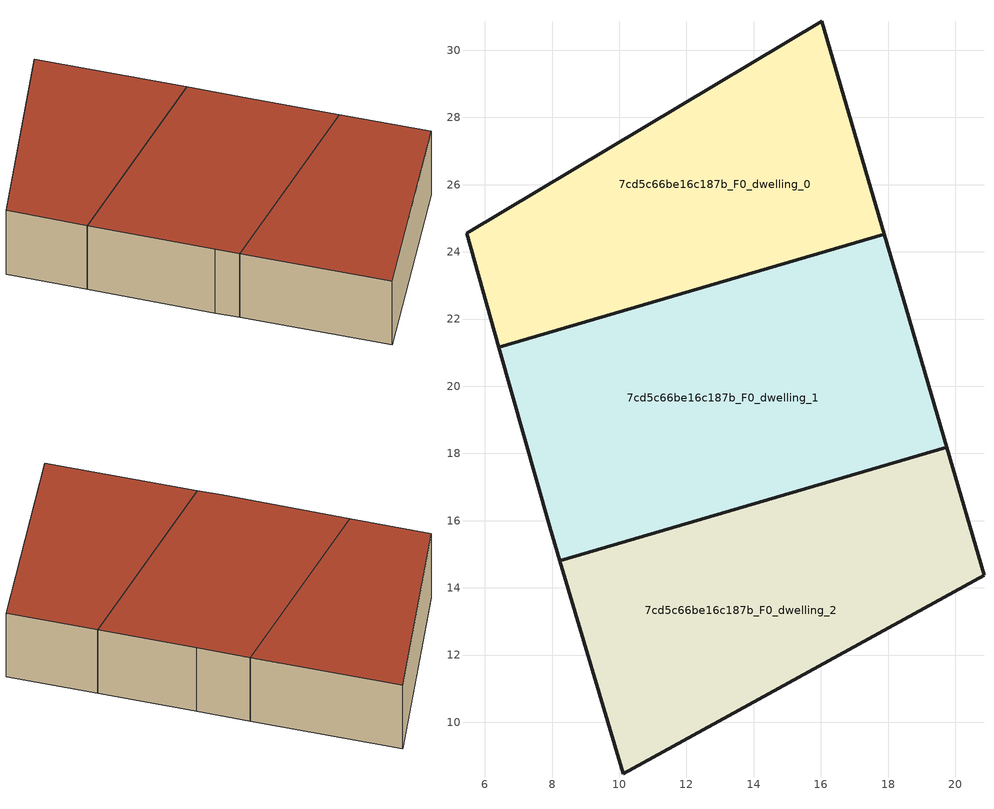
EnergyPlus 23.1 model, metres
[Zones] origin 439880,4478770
7cd5c66be16c187b_F0_dwelling_0
 floor ground (EU_floor_Construction): 16.03,30.86 17.89,24.52 6.42,21.16 5.45,24.56 z0
 wall outside (EU_wall_Construction): 5.45,24.56 6.42,21.16 17.89,24.52 16.03,30.86 5.45,24.56 z0:3
 roof outside (EU_roof_Construction): 17.89,24.52 16.03,30.86 5.45,24.56 6.42,21.16 z3
7cd5c66be16c187b_F0_dwelling_1
 floor ground (EU_floor_Construction): 17.89,24.52 18.54,22.3 19.74,18.18 8.23,14.8 7.93,15.82 6.42,21.16 z0
 wall outside (EU_wall_Construction): 7.93,15.82 8.23,14.8 19.74,18.18 18.54,22.3 17.89,24.52 6.42,21.16 7.93,15.82 z0:3
 roof outside (EU_roof_Construction): 19.74,18.18 18.54,22.3 17.89,24.52 6.42,21.16 7.93,15.82 8.23,14.8 z3
7cd5c66be16c187b_F0_dwelling_2
 floor ground (EU_floor_Construction): 19.74,18.18 20.86,14.37 10.12,8.47 8.23,14.8 z0
 wall outside (EU_wall_Construction): 10.12,8.47 20.86,14.37 19.74,18.18 8.23,14.8 10.12,8.47 z0:3
 roof outside (EU_roof_Construction): 20.86,14.37 19.74,18.18 8.23,14.8 10.12,8.47 z3
[Building]
EU S2 Campaign: North Axis=0; Terrain=City; Solar Distribution=FullExterior
[Site:Location]
Madrid: Latitude=40.5; Longitude=-3.5; Time Zone=1; Elevation=609
[SizingPeriod:WeatherFileDays]
AnnualSizingPeriod: Begin Month=1; Begin Day of Month=1; End Month=12; End Day of Month=31; Day of Week for Start Day=Monday; Use Weather File Daylight Saving Period=No; Use Weather File Rain and Snow Indicators=No
[MATERIAL]
EU_InternalMass_Material: Roughness=MediumRough; Thickness=0.1; Conductivity=1; Density=1800; Specific Heat=900; Thermal Absorptance=0.9; Solar Absorptance=0.7; Visible Absorptance=0.7
[MATERIAL:NOMASS] Roughness=MediumRough; Thermal Absorptance=0.9; Solar Absorptance=0.7; Visible Absorptance=0.7
Name | Thermal Resistance
EU_wall_NoMass | 0.459673
EU_roof_NoMass | 0.495815
EU_floor_NoMass | 0.788942
[CONSTRUCTION]
EU_wall_Construction: EU_wall_NoMass
EU_roof_Construction: EU_roof_NoMass
EU_floor_Construction: EU_floor_NoMass
EU_InternalMass_Construction: EU_InternalMass_Material
[ZONE] Type=1; Multiplier=1; Ceiling Height=autocalculate; Floor Area=autocalculate; Part of Total Floor Area=Yes
Name | Volume
7cd5c66be16c187b_F0_dwelling_0 | 181.537
7cd5c66be16c187b_F0_dwelling_1 | 237.465
7cd5c66be16c187b_F0_dwelling_2 | 190.118
[INTERNALMASS] Construction=EU_InternalMass_Construction
Name | Zone or ZoneList | Surface Area
7cd5c66be16c187b_F0_dwelling_0_EU_InternalMass | 7cd5c66be16c187b_F0_dwelling_0 | 60.5121
7cd5c66be16c187b_F0_dwelling_1_EU_InternalMass | 7cd5c66be16c187b_F0_dwelling_1 | 79.155
7cd5c66be16c187b_F0_dwelling_2_EU_InternalMass | 7cd5c66be16c187b_F0_dwelling_2 | 63.3729
[OTHEREQUIPMENT] Fuel Type=Electricity; Design Level Calculation Method=Watts/Area; Power per Zone Floor Area=1; Fraction Latent=0; Fraction Radiant=0; Fraction Lost=0; Carbon Dioxide Generation Rate=0; EndUse Subcategory=EU_Step8_InternalGains
Name | Zone or ZoneList or Space or SpaceList | Schedule
EU_Step8_InternalGain_7cd5c66be16c187b_F0_dwelling_0_f000 | 7cd5c66be16c187b_F0_dwelling_0 | EU_Step8_GainSchedule_7cd5c66be16c187b_F0_dwelling_0_f000
EU_Step8_InternalGain_7cd5c66be16c187b_F0_dwelling_1_f000 | 7cd5c66be16c187b_F0_dwelling_1 | EU_Step8_GainSchedule_7cd5c66be16c187b_F0_dwelling_1_f000
EU_Step8_InternalGain_7cd5c66be16c187b_F0_dwelling_2_f000 | 7cd5c66be16c187b_F0_dwelling_2 | EU_Step8_GainSchedule_7cd5c66be16c187b_F0_dwelling_2_f000
[ZONEVENTILATION:DESIGNFLOWRATE] Schedule=EU_AlwaysOn; Design Flow Rate Calculation Method=AirChanges/Hour; Air Changes per Hour=0.719161; Ventilation Type=Natural; Fan Pressure Rise=0; Fan Total Efficiency=1; Constant Term Coefficient=1; Temperature Term Coefficient=0; Velocity Term Coefficient=0; Velocity Squared Term Coefficient=0; Minimum Indoor Temperature=-100; Maximum Indoor Temperature=100; Delta Temperature=-100; Minimum Outdoor Temperature=-100; Maximum Outdoor Temperature=100; Maximum Wind Speed=40
Name | Zone or ZoneList or Space or SpaceList
EU_ConstantAir_7cd5c66be16c187b_F0_dwelling_0 | 7cd5c66be16c187b_F0_dwelling_0
EU_ConstantAir_7cd5c66be16c187b_F0_dwelling_1 | 7cd5c66be16c187b_F0_dwelling_1
EU_ConstantAir_7cd5c66be16c187b_F0_dwelling_2 | 7cd5c66be16c187b_F0_dwelling_2
[HVACTEMPLATE:THERMOSTAT] Constant Heating Setpoint=20; Constant Cooling Setpoint=50
EU_HeatOnly_7cd5c66be16c187b_F0_dwelling_0; EU_HeatOnly_7cd5c66be16c187b_F0_dwelling_1; EU_HeatOnly_7cd5c66be16c187b_F0_dwelling_2
[HVACTEMPLATE:ZONE:IDEALLOADSAIRSYSTEM] System Availability Schedule=EU_AlwaysOn; Maximum Heating Supply Air Temperature=50; Minimum Cooling Supply Air Temperature=13; Maximum Heating Supply Air Humidity Ratio=0.0156; Minimum Cooling Supply Air Humidity Ratio=0.0077; Heating Limit=NoLimit; Cooling Limit=NoLimit; Heating Availability Schedule=EU_AlwaysOn; Cooling Availability Schedule=EU_CoolingOff; Dehumidification Control Type=ConstantSensibleHeatRatio; Cooling Sensible Heat Ratio=0.7; Dehumidification Setpoint=60; Humidification Control Type=None; Humidification Setpoint=30; Outdoor Air Method=None; Outdoor Air Flow Rate per Person=0.00944; Outdoor Air Flow Rate per Zone Floor Area=0; Outdoor Air Flow Rate per Zone=0; Demand Controlled Ventilation Type=None; Outdoor Air Economizer Type=NoEconomizer; Heat Recovery Type=None; Sensible Heat Recovery Effectiveness=0.7; Latent Heat Recovery Effectiveness=0.65
Name | Template Thermostat
7cd5c66be16c187b_F0_dwelling_0 | EU_HeatOnly_7cd5c66be16c187b_F0_dwelling_0
7cd5c66be16c187b_F0_dwelling_1 | EU_HeatOnly_7cd5c66be16c187b_F0_dwelling_1
7cd5c66be16c187b_F0_dwelling_2 | EU_HeatOnly_7cd5c66be16c187b_F0_dwelling_2
[SIZING:ZONE] Zone Cooling Design Supply Air Temperature Input Method=SupplyAirTemperature; Zone Cooling Design Supply Air Temperature=13; Zone Heating Design Supply Air Temperature Input Method=SupplyAirTemperature; Zone Heating Design Supply Air Temperature=50; Zone Cooling Design Supply Air Humidity Ratio=0.008; Zone Heating Design Supply Air Humidity Ratio=0.008; Cooling Design Air Flow Method=DesignDay; Cooling Design Air Flow Rate=0; Cooling Minimum Air Flow per Zone Floor Area=0.000762; Cooling Minimum Air Flow=0; Cooling Minimum Air Flow Fraction=0.2; Heating Design Air Flow Method=DesignDay; Heating Design Air Flow Rate=0; Heating Maximum Air Flow per Zone Floor Area=0.002032; Heating Maximum Air Flow=0.141576; Heating Maximum Air Flow Fraction=0.3; Account for Dedicated Outdoor Air System=No; Dedicated Outdoor Air System Control Strategy=NeutralSupplyAir; Dedicated Outdoor Air Low Setpoint Temperature for Design=autosize; Dedicated Outdoor Air High Setpoint Temperature for Design=autosize; Zone Load Sizing Method=Sensible Load Only No Latent Load; Zone Latent Cooling Design Supply Air Humidity Ratio Input Method=HumidityRatioDifference; Zone Cooling Design Supply Air Humidity Ratio Difference=0.005; Zone Latent Heating Design Supply Air Humidity Ratio Input Method=HumidityRatioDifference; Zone Humidification Design Supply Air Humidity Ratio Difference=0.005
7cd5c66be16c187b_F0_dwelling_0; 7cd5c66be16c187b_F0_dwelling_1; 7cd5c66be16c187b_F0_dwelling_2
[SCHEDULE:CONSTANT]
Name | Hourly Value
EU_AlwaysOn | 1
EU_CoolingOff | 0
[SCHEDULE:FILE] Column Number=1; Rows to Skip at Top=0; Number of Hours of Data=8760; Column Separator=Comma; Interpolate to Timestep=No; Minutes per Item=60; Adjust Schedule for Daylight Savings=Yes
Name | File
EU_Step8_GainSchedule_7cd5c66be16c187b_F0_dwelling_0_f000 | C:\Users\o_iseri\Desktop\OpenUBEM\openubem\outputs\eu_evidence\EU-11\ES-MAD-BERRUGUETE\idfs\7cd5c66be16c187b\7cd5c66be16c187b_F0_dwelling_0_f000_gain.csv
EU_Step8_GainSchedule_7cd5c66be16c187b_F0_dwelling_1_f000 | C:\Users\o_iseri\Desktop\OpenUBEM\openubem\outputs\eu_evidence\EU-11\ES-MAD-BERRUGUETE\idfs\7cd5c66be16c187b\7cd5c66be16c187b_F0_dwelling_1_f000_gain.csv
EU_Step8_GainSchedule_7cd5c66be16c187b_F0_dwelling_2_f000 | C:\Users\o_iseri\Desktop\OpenUBEM\openubem\outputs\eu_evidence\EU-11\ES-MAD-BERRUGUETE\idfs\7cd5c66be16c187b\7cd5c66be16c187b_F0_dwelling_2_f000_gain.csv
